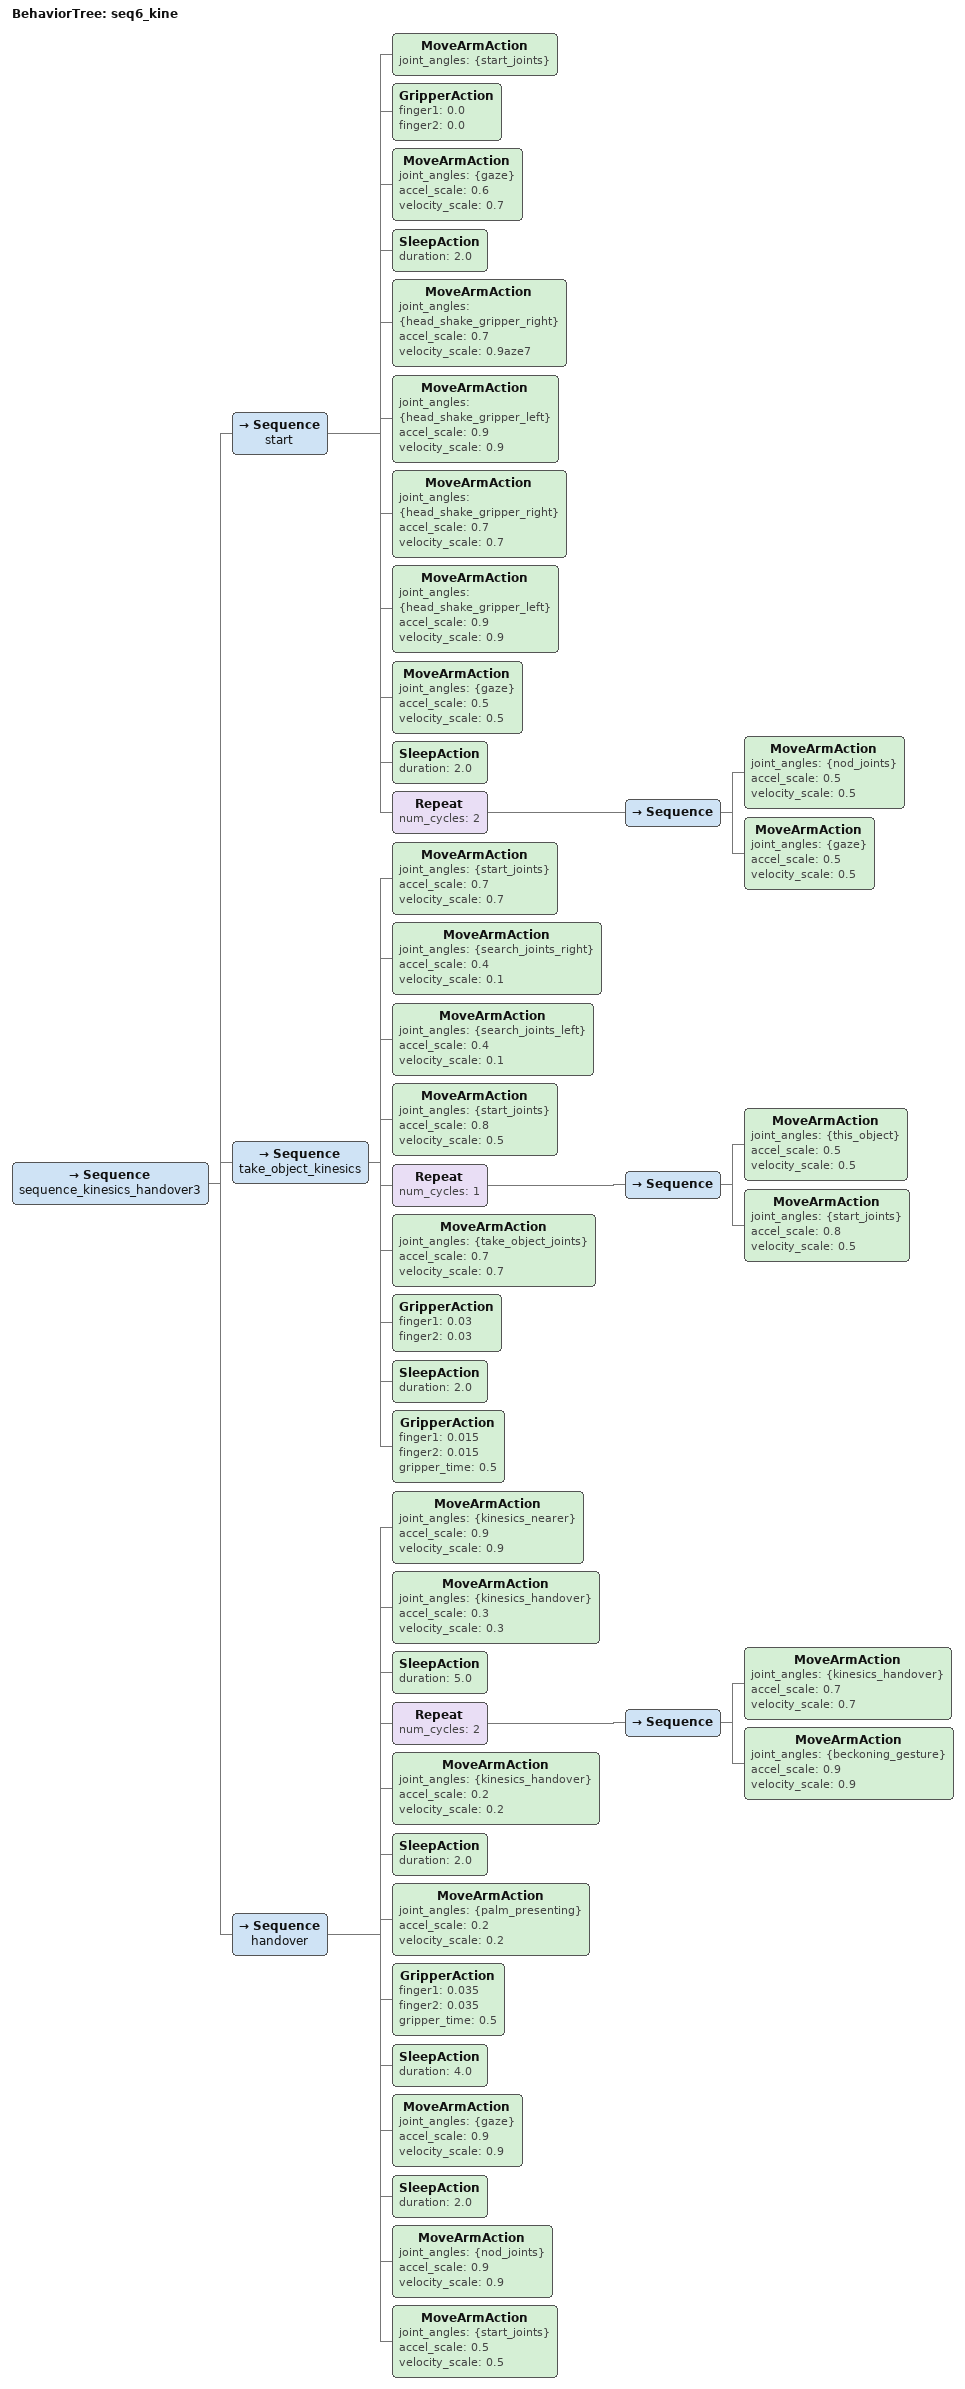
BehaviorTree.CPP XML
<root main_tree_to_execute="seq6_kine">
  <BehaviorTree ID="seq6_kine">
    <Sequence name="sequence_kinesics_handover3">
      <Sequence name="start">
        <MoveArmAction joint_angles="{start_joints}"/>
        <GripperAction finger1="0.0" finger2="0.0"/> <!-- Objekt greifen -->
        <MoveArmAction joint_angles="{gaze}" accel_scale="0.6" velocity_scale="0.7"/>
        <SleepAction duration="2.0"/>  <!-- 2 Sekunden warten -->
        <MoveArmAction joint_angles="{head_shake_gripper_right}" accel_scale="0.7" velocity_scale="0.9aze7"/>
        <MoveArmAction joint_angles="{head_shake_gripper_left}" accel_scale="0.9" velocity_scale="0.9"/>
        <MoveArmAction joint_angles="{head_shake_gripper_right}" accel_scale="0.7" velocity_scale="0.7"/>
        <MoveArmAction joint_angles="{head_shake_gripper_left}" accel_scale="0.9" velocity_scale="0.9"/>
        <MoveArmAction joint_angles="{gaze}" accel_scale="0.5" velocity_scale="0.5"/>
        <SleepAction duration="2.0"/>  <!-- 2 Sekunden warten -->
        <Repeat num_cycles="2">
          <Sequence>
            <MoveArmAction joint_angles="{nod_joints}" accel_scale="0.5" velocity_scale="0.5"/>
            <MoveArmAction joint_angles="{gaze}" accel_scale="0.5" velocity_scale="0.5"/>
          </Sequence>
        </Repeat>
      </Sequence>

      <Sequence name="take_object_kinesics">
        <MoveArmAction joint_angles="{start_joints}" accel_scale="0.7" velocity_scale="0.7"/>
        <MoveArmAction joint_angles="{search_joints_right}" accel_scale="0.4" velocity_scale="0.1"/>
        <MoveArmAction joint_angles="{search_joints_left}" accel_scale="0.4" velocity_scale="0.1"/>
        <MoveArmAction joint_angles="{start_joints}" accel_scale="0.8" velocity_scale="0.5"/>
        <Repeat num_cycles="1">
          <Sequence>
            <MoveArmAction joint_angles="{this_object}" accel_scale="0.5" velocity_scale="0.5"/>
            <MoveArmAction joint_angles="{start_joints}" accel_scale="0.8" velocity_scale="0.5"/>
          </Sequence>
        </Repeat>
        <MoveArmAction joint_angles="{take_object_joints}" accel_scale="0.7" velocity_scale="0.7"/>
        <GripperAction finger1="0.03" finger2="0.03"/>
        <SleepAction duration="2.0"/>
        <GripperAction finger1="0.015" finger2="0.015" gripper_time="0.5"/> <!-- Objekt greifen -->
      </Sequence>

      <Sequence name="handover">
        <MoveArmAction joint_angles="{kinesics_nearer}" accel_scale="0.9" velocity_scale="0.9"/>
        <MoveArmAction joint_angles="{kinesics_handover}" accel_scale="0.3" velocity_scale="0.3"/>
        <SleepAction duration="5.0"/>
        <Repeat num_cycles="2">
          <Sequence>
            <MoveArmAction joint_angles="{kinesics_handover}" accel_scale="0.7" velocity_scale="0.7"/>
            <MoveArmAction joint_angles="{beckoning_gesture}" accel_scale="0.9" velocity_scale="0.9"/>
          </Sequence>
        </Repeat>
        <MoveArmAction joint_angles="{kinesics_handover}" accel_scale="0.2" velocity_scale="0.2"/>
        <SleepAction duration="2.0"/>
        <MoveArmAction joint_angles="{palm_presenting}" accel_scale="0.2" velocity_scale="0.2"/>
        <GripperAction finger1="0.035" finger2="0.035" gripper_time="0.5"/>
        <SleepAction duration="4.0"/>
        <MoveArmAction joint_angles="{gaze}" accel_scale="0.9" velocity_scale="0.9"/>
        <SleepAction duration="2.0"/>  <!-- 2 Sekunden warten -->
        <MoveArmAction joint_angles="{nod_joints}" accel_scale="0.9" velocity_scale="0.9"/>
        <MoveArmAction joint_angles="{start_joints}" accel_scale="0.5" velocity_scale="0.5"/>
      </Sequence>
    </Sequence>
  </BehaviorTree>
</root>
